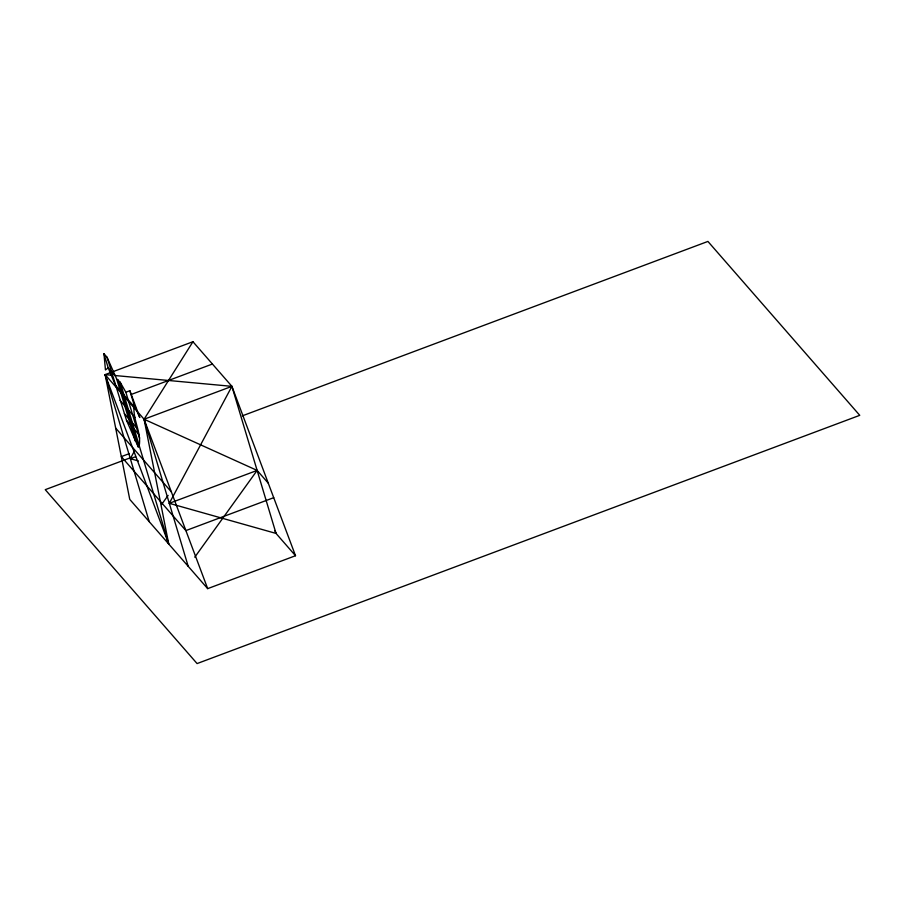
<?xml version="1.0" encoding="UTF-8"?>
<svg xmlns="http://www.w3.org/2000/svg" width="905" height="905" viewBox="0 0 905 905"><rect width="100%" height="100%" fill="white"/><g stroke="black" fill="none" stroke-linecap="round" stroke-linejoin="round"><path stroke-width="1.36" d="M138.341 460.95L130.343 458.688L134.336 451.222M110.353 372.645L105.116 374.613L129.754 499.379L207.686 588.635L295.516 555.727L276.036 533.418L169.303 503.316L231.906 386.344L192.946 341.717L112.978 371.672M112.005 375.247L105.116 374.613L168.726 544.007L144.076 419.241L192.946 341.717M161.543 504.56L168.115 495.431M194.767 557.186L257.133 470.419L144.076 419.241L105.116 374.613L149.234 521.687M107.039 357.226L126.519 420.373L138.239 446.934L139.212 445.645C141.621 431.979 132.153 419.015 134.234 405.146L139.789 417.51L129.868 390.722L125.852 392.227L120.184 382.227L116.734 379.127L107.039 357.226L103.962 353.708L105.455 369.953L108.193 367.815L103.962 353.708M131.055 394.512L212.426 364.025M188.206 566.315L144.076 419.241L231.906 386.344L295.516 555.727M129.177 453.677L121.315 456.618L185.887 530.59L273.717 497.682M131.225 457.466L45.25 489.673L197.086 663.569L859.75 415.327L707.914 241.431L242.325 415.848M130.343 458.688L135.58 456.731M169.303 503.316L257.133 470.419L268.265 483.168M114.765 375.507L231.906 386.344L276.036 533.418L274.916 530.85M115.014 375.62L108.193 367.815L115.421 385.202L134.245 406.752M119.958 400.293L134.981 417.499M124.336 413.687L137.288 428.529M126.519 420.373L138.929 434.581M115.682 428.122L171.362 491.89M144.076 419.241L207.686 588.635M129.868 390.722L134.234 405.282M125.852 392.227L139.63 438.156M120.184 382.227L168.726 544.007M118.103 379.851L138.239 446.934M116.734 379.127L135.331 441.131"/></g></svg>
